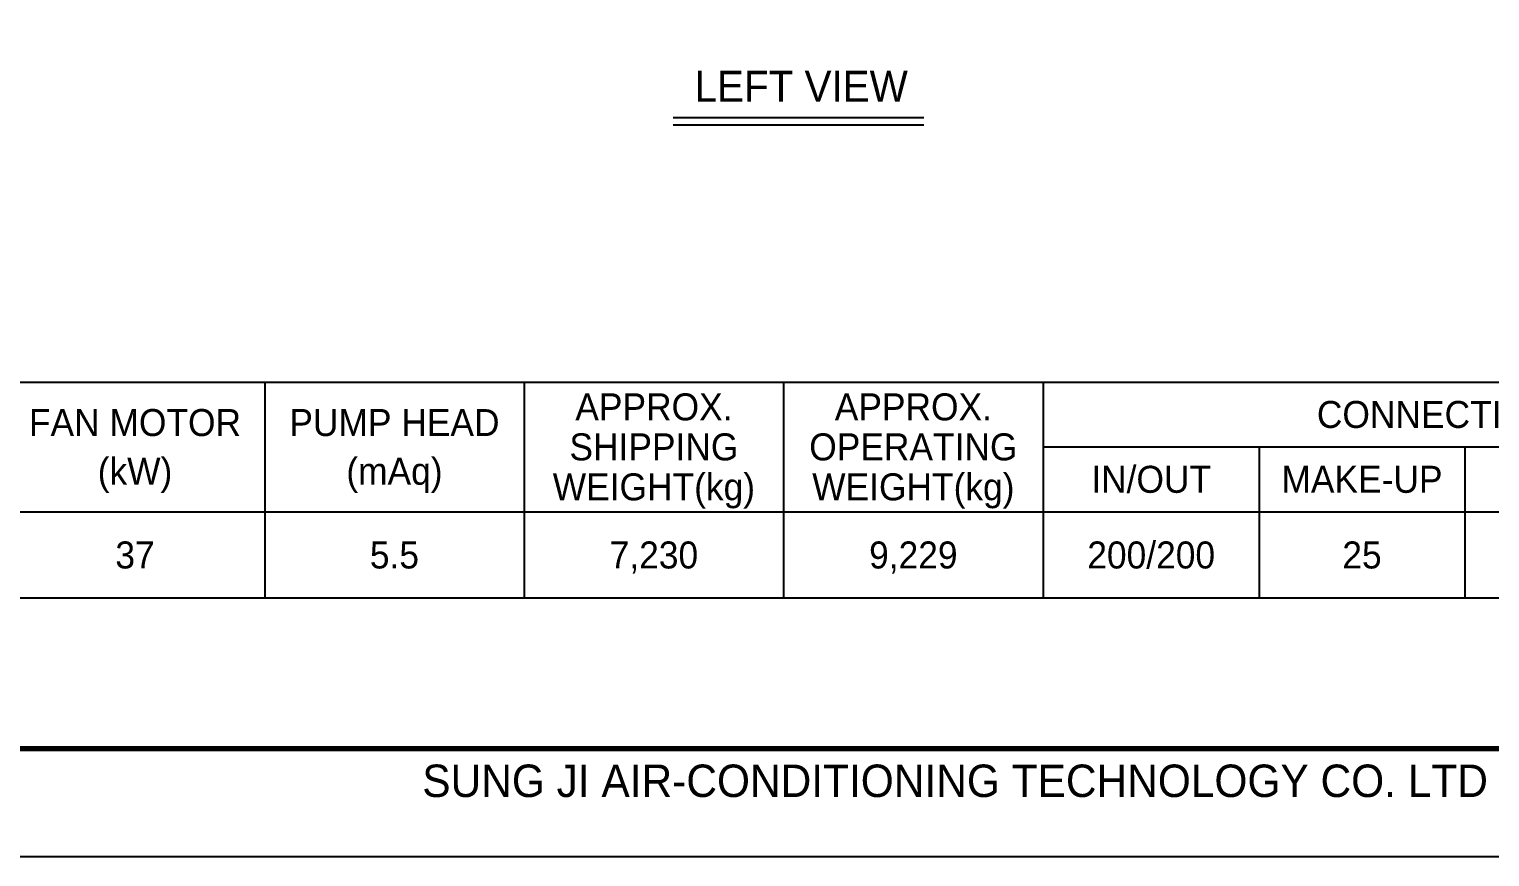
# Model space of a CAD drawing. Header units: millimetres. Extents: x -17070 to 42347, y -291348 to 30072.
# Drawn here: x 20860 to 30317, y 9277 to 14636 of the extents above; entities that cross this region are included whole.
import ezdxf
from ezdxf.enums import TextEntityAlignment as Align

# ---------------------------------------------------------------- set-up
doc = ezdxf.new("R2010")
doc.units = ezdxf.units.MM
for name, color, linetype in [('냉각탑_box', 1, 'Continuous'), ('냉각탑_form', 1, 'Continuous'), ('냉각탑_text', 3, 'Continuous')]:
    doc.layers.add(name, color=color, linetype=linetype)
doc.styles.add('돋움', font='Dotum.ttf')

msp = doc.modelspace()

# ---------------------------------------------------------------- linework, layer by layer
at = {"layer": 'Defpoints'}
msp.add_lwpolyline([(12940.2, 30071.8), (42347.3, 30071.8), (42347.3, 9276.8), (12940.2, 9276.8)], close=True, dxfattribs=at)
at = {"layer": '냉각탑_box'}
for p, q in [((25028.6, 14064.3), (26652, 14064.3)), ((25028.6, 14017.6), (26652, 14017.6)), ((22384.9, 12351.2), (22384.9, 10951.2)), ((24064.9, 12351.2), (24064.9, 10951.2)), ((25744.9, 12351.2), (25744.9, 10951.2)), ((27424.9, 12351.2), (27424.9, 10951.2)), ((27424.9, 11931.2), (32814.9, 11931.2)), ((28824.9, 11931.2), (28824.9, 10951.2)), ((30154.9, 11931.2), (30154.9, 10951.2)), ((17764.9, 11511.2), (32814.9, 11511.2))]:
    msp.add_line(p, q, dxfattribs=at)
msp.add_lwpolyline([(17764.9, 12351.2), (32814.9, 12351.2), (32814.9, 10951.2), (17764.9, 10951.2)], close=True, dxfattribs=at)
at = {"layer": '냉각탑_form', "const_width": 35}
msp.add_lwpolyline([(13640.3, 29371.7), (13640.3, 9976.9), (41647.2, 9976.9), (41647.2, 29371.7)], close=True, dxfattribs=at)

# ---------------------------------------------------------------- texts
at = {"layer": '냉각탑_form', "style": '돋움'}
msp.add_text('SUNG JI AIR-CONDITIONING TECHNOLOGY CO. LTD', height=210.051, dxfattribs=at).set_placement((23405, 9663.8))
at = {"layer": '냉각탑_text', "style": '돋움'}
for s, height, p in [('LEFT VIEW', 199.97, (25858.5, 14266.5)), ('APPROX.', 175, (24904.9, 12190.2)), ('APPROX.', 175, (26584.9, 12190.2)), ('CONNECTION(A)', 175, (30119.9, 12141.2)), ('FAN MOTOR', 175, (21544.9, 12088.7)), ('PUMP HEAD', 175, (23224.9, 12088.7)), ('SHIPPING', 175, (24904.9, 11931.2)), ('OPERATING', 175, (26584.9, 11931.2)), ('(kW)', 175, (21544.9, 11773.7)), ('(mAq)', 175, (23224.9, 11773.7)), ('WEIGHT(kg)', 175, (24904.9, 11672.2)), ('WEIGHT(kg)', 175, (26584.9, 11672.2)), ('IN/OUT', 175, (28124.9, 11721.2)), ('MAKE-UP', 175, (29489.9, 11721.2)), ('37', 175, (21544.9, 11231.2)), ('5.5', 175, (23224.9, 11231.2)), ('7,230', 175, (24904.9, 11231.2)), ('9,229', 175, (26584.9, 11231.2)), ('200/200', 175, (28124.9, 11231.2)), ('25', 175, (29489.9, 11231.2))]:
    msp.add_text(s, height=height, dxfattribs=at).set_placement(p, align=Align.MIDDLE_CENTER)

doc.saveas('drawing.dxf')
